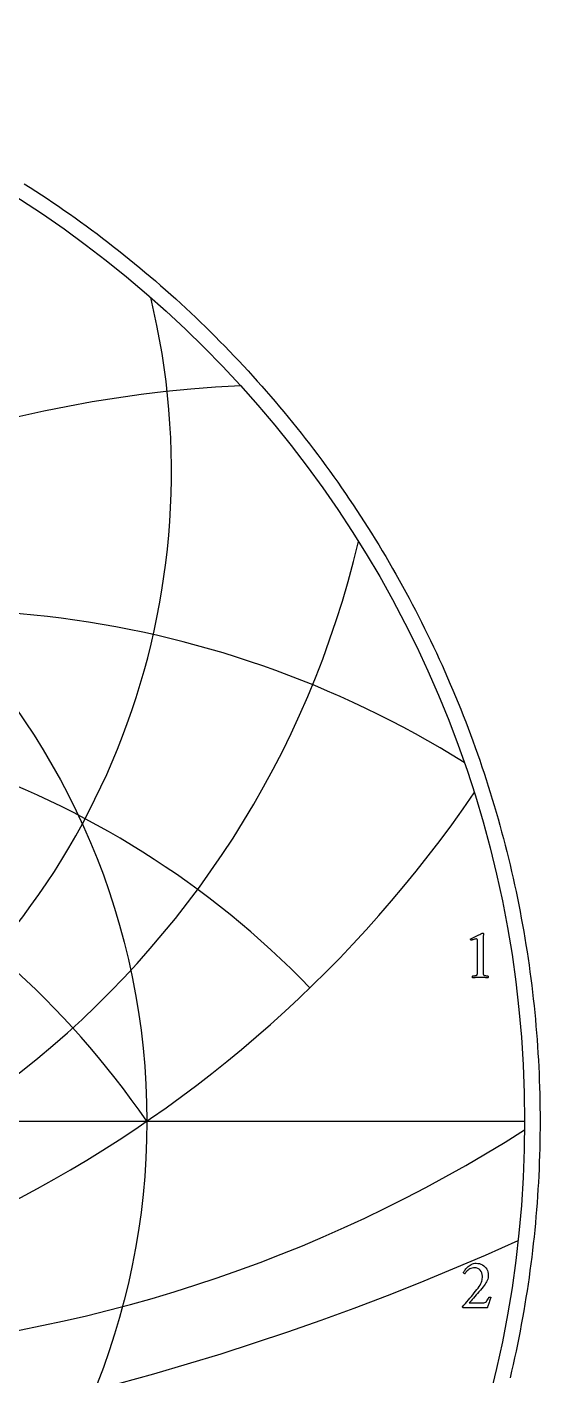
# Model space of a CAD drawing. Header units: millimetres. Extents: x -32.4 to 32.4, y -32.4 to 33.4.
# Drawn here: x 17.39 to 32.35, y -7.4 to 31.9 of the extents above; entities that cross this region are included whole.
import ezdxf

# ---------------------------------------------------------------- set-up
doc = ezdxf.new("R2010")
doc.units = ezdxf.units.MM
for name, color, linetype in [('CUT_OUTER', 1, 'Continuous'), ('ENGRAVE', 7, 'Continuous'), ('ENGRAVE_FINE', 8, 'Continuous'), ('TEXT', 5, 'Continuous')]:
    doc.layers.add(name, color=color, linetype=linetype)

msp = doc.modelspace()

# ---------------------------------------------------------------- linework, layer by layer
at = {"layer": 'CUT_OUTER'}
msp.add_lwpolyline([(17.3072, 27.331), (17.4745, 27.2243), (17.6413, 27.1166), (17.8073, 27.0078), (17.9727, 26.898), (18.1374, 26.7873), (18.3014, 26.6755), (18.4648, 26.5627), (18.6274, 26.4489), (18.7893, 26.3341), (18.9506, 26.2183), (19.1111, 26.1015), (19.2709, 25.9838), (19.4299, 25.865), (19.5883, 25.7453), (19.7459, 25.6246), (19.9027, 25.503), (20.0589, 25.3804), (20.2142, 25.2568), (20.3688, 25.1323), (20.5226, 25.0069), (20.6757, 24.8805), (20.828, 24.7532), (20.9794, 24.6249), (21.1301, 24.4957), (21.28, 24.3656), (21.4292, 24.2346), (21.5774, 24.1026), (21.7249, 23.9698), (21.8716, 23.836), (22.0174, 23.7014), (22.1625, 23.5658), (22.3066, 23.4294), (22.45, 23.2921), (22.5925, 23.1539), (22.7341, 23.0148), (22.8749, 22.8749), (23.0148, 22.7341), (23.1539, 22.5925), (23.2921, 22.45), (23.4294, 22.3066), (23.5658, 22.1625), (23.7014, 22.0174), (23.836, 21.8716), (23.9698, 21.7249), (24.1026, 21.5774), (24.2346, 21.4292), (24.3656, 21.28), (24.4957, 21.1301), (24.6249, 20.9794), (24.7532, 20.828), (24.8805, 20.6757), (25.0069, 20.5226), (25.1323, 20.3688), (25.2568, 20.2142), (25.3804, 20.0589), (25.503, 19.9027), (25.6246, 19.7459), (25.7453, 19.5883), (25.865, 19.4299), (25.9838, 19.2709), (26.1015, 19.1111), (26.2183, 18.9506), (26.3341, 18.7893), (26.4489, 18.6274), (26.5627, 18.4648), (26.6755, 18.3014), (26.7873, 18.1374), (26.898, 17.9727), (27.0078, 17.8073), (27.1166, 17.6413), (27.2243, 17.4745), (27.331, 17.3072), (27.4367, 17.1391), (27.5413, 16.9705), (27.645, 16.8012), (27.7475, 16.6312), (27.849, 16.4607), (27.9495, 16.2895), (28.0489, 16.1177), (28.1473, 15.9453), (28.2446, 15.7722), (28.3409, 15.5986), (28.436, 15.4245), (28.5302, 15.2497), (28.6232, 15.0743), (28.7151, 14.8984), (28.806, 14.722), (28.8958, 14.5449), (28.9845, 14.3674), (29.0721, 14.1892), (29.1586, 14.0106), (29.2441, 13.8314), (29.3284, 13.6517), (29.4116, 13.4715), (29.4937, 13.2908), (29.5747, 13.1096), (29.6546, 12.9278), (29.7333, 12.7456), (29.811, 12.563), (29.8875, 12.3798), (29.9629, 12.1962), (30.0372, 12.0121), (30.1103, 11.8276), (30.1823, 11.6426), (30.2532, 11.4572), (30.3229, 11.2713), (30.3915, 11.0851), (30.459, 10.8984), (30.5252, 10.7113), (30.5904, 10.5238), (30.6544, 10.3359), (30.7172, 10.1476), (30.7789, 9.9589), (30.8395, 9.7699), (30.8988, 9.5805), (30.957, 9.3907), (31.0141, 9.2006), (31.0699, 9.0101), (31.1246, 8.8193), (31.1782, 8.6282), (31.2305, 8.4367), (31.2817, 8.2449), (31.3317, 8.0528), (31.3805, 7.8604), (31.4282, 7.6677), (31.4746, 7.4747), (31.5199, 7.2815), (31.564, 7.0879), (31.6069, 6.8941), (31.6486, 6.7001), (31.6891, 6.5057), (31.7284, 6.3112), (31.7665, 6.1164), (31.8035, 5.9213), (31.8392, 5.7261), (31.8737, 5.5306), (31.9071, 5.3349), (31.9392, 5.1391), (31.9701, 4.943), (31.9999, 4.7467), (32.0284, 4.5503), (32.0557, 4.3537), (32.0818, 4.1569), (32.1067, 3.96), (32.1304, 3.7629), (32.1529, 3.5657), (32.1742, 3.3683), (32.1942, 3.1709), (32.2131, 2.9733), (32.2307, 2.7755), (32.2471, 2.5777), (32.2623, 2.3798), (32.2763, 2.1818), (32.2891, 1.9837), (32.3007, 1.7856), (32.311, 1.5873), (32.3202, 1.3891), (32.3281, 1.1907), (32.3348, 0.9923), (32.3403, 0.7939), (32.3445, 0.5955), (32.3476, 0.397), (32.3494, 0.1985), (32.35, 0), (32.3494, -0.1985), (32.3476, -0.397), (32.3445, -0.5955), (32.3403, -0.7939), (32.3348, -0.9923), (32.3281, -1.1907), (32.3202, -1.3891), (32.311, -1.5873), (32.3007, -1.7856), (32.2891, -1.9837), (32.2763, -2.1818), (32.2623, -2.3798), (32.2471, -2.5777), (32.2307, -2.7755), (32.2131, -2.9733), (32.1942, -3.1709), (32.1742, -3.3683), (32.1529, -3.5657), (32.1304, -3.7629), (32.1067, -3.96), (32.0818, -4.1569), (32.0557, -4.3537), (32.0284, -4.5503), (31.9999, -4.7467), (31.9701, -4.943), (31.9392, -5.1391), (31.9071, -5.3349), (31.8737, -5.5306), (31.8392, -5.7261), (31.8035, -5.9213), (31.7665, -6.1164), (31.7284, -6.3112), (31.6891, -6.5057), (31.6486, -6.7001), (31.6069, -6.8941), (31.564, -7.0879), (31.5199, -7.2815), (31.4746, -7.4747)], dxfattribs=at)
at = {"layer": 'ENGRAVE'}
msp.add_lwpolyline([(-31.9, 0), (31.9, 0)], dxfattribs=at)
for radius in [31.9, 20.8814]:
    msp.add_circle((0, 0), radius, dxfattribs=at)
for centre, radius, start, end in [((0, 18.9436), 21.6001, 166.41795, 13.58205), ((0, 23.2536), 27.7874, 193.20712, 346.79288), ((0, -14.3514), 25.3376, 34.5, 145.5), ((0, -14.3514), 25.3376, 34.5, 145.5), ((0, 30.3826), 36.8665, 214.36875, 325.63125), ((9.3916, 35.0498), 41.8656, 273.42248, 302.52125)]:
    msp.add_arc(centre, radius, start, end, dxfattribs=at)
at = {"layer": 'ENGRAVE_FINE'}
for centre, radius, start, end in [((25.3376, -14.3514), 35.8328, 92.74678, 165.34208), ((25.3376, -14.3514), 35.8328, 92.74678, 165.34208), ((14.6287, -14.3514), 29.2574, 57.98966, 159.67286), ((14.6287, -14.3514), 29.2574, 57.98966, 159.67286), ((6.7892, -14.3514), 26.2314, 44.06264, 153.19699), ((6.7892, -14.3514), 26.2314, 44.06264, 153.19699), ((0, 66.8595), 77.157, 245.733951, 294.266049)]:
    msp.add_arc(centre, radius, start, end, dxfattribs=at)
at = {"layer": 'TEXT'}
for points in [[(30.5269, 4.4211), (30.5269, 5.2396), (30.5263, 5.2597), (30.5246, 5.2764), (30.5216, 5.2898), (30.5176, 5.2997), (30.5121, 5.307), (30.5049, 5.3122), (30.496, 5.3153), (30.4854, 5.3163), (30.4725, 5.3153), (30.4564, 5.3124), (30.4373, 5.3076), (30.415, 5.3008), (30.3926, 5.2933), (30.373, 5.2865), (30.3563, 5.2804), (30.3425, 5.2749), (30.3343, 5.2825), (30.3285, 5.2909), (30.325, 5.3001), (30.3238, 5.3101), (30.3238, 5.3102), (30.3238, 5.3106), (30.3238, 5.3113), (30.3238, 5.3122), (30.3241, 5.3159), (30.3248, 5.3189), (30.3261, 5.3211), (30.3279, 5.3225), (30.3692, 5.3412), (30.4101, 5.3601), (30.4505, 5.3791), (30.4906, 5.3982), (30.5288, 5.4165), (30.5637, 5.4331), (30.5951, 5.4481), (30.6232, 5.4614), (30.6465, 5.4723), (30.6634, 5.48), (30.6739, 5.4847), (30.6782, 5.4862), (30.6823, 5.4862), (30.6871, 5.4855), (30.6911, 5.4831), (30.6943, 5.4792), (30.6968, 5.4738), (30.6988, 5.4678), (30.7004, 5.4624), (30.7019, 5.4575), (30.703, 5.4531), (30.7025, 5.4499), (30.701, 5.4404), (30.6984, 5.4245), (30.6947, 5.4023), (30.6911, 5.3743), (30.6885, 5.3409), (30.687, 5.3023), (30.6864, 5.2583), (30.6864, 4.4211), (30.6865, 4.3987), (30.6867, 4.3771), (30.687, 4.3562), (30.6875, 4.3361), (30.6885, 4.3174), (30.6903, 4.3004), (30.6931, 4.2852), (30.6968, 4.2719), (30.7003, 4.2668), (30.7067, 4.2621), (30.7158, 4.2575), (30.7279, 4.2532), (30.7416, 4.2494), (30.7556, 4.2463), (30.7701, 4.2437), (30.7849, 4.2418), (30.7988, 4.2405), (30.8105, 4.2395), (30.82, 4.2389), (30.8274, 4.2387), (30.8301, 4.2338), (30.8323, 4.2273), (30.8338, 4.2193), (30.8346, 4.2097), (30.8345, 4.2001), (30.8333, 4.1921), (30.8309, 4.1856), (30.8274, 4.1807), (30.7969, 4.1827), (30.7678, 4.1846), (30.7399, 4.1864), (30.7134, 4.188), (30.687, 4.1893), (30.6595, 4.1903), (30.631, 4.1909), (30.6015, 4.1911), (30.5731, 4.1909), (30.5461, 4.1903), (30.5203, 4.1893), (30.4958, 4.188), (30.4711, 4.1864), (30.4445, 4.1846), (30.4161, 4.1827), (30.386, 4.1807), (30.3824, 4.1856), (30.38, 4.1921), (30.3788, 4.2001), (30.3787, 4.2097), (30.3796, 4.2193), (30.381, 4.2273), (30.3832, 4.2338), (30.386, 4.2387), (30.3933, 4.2389), (30.4028, 4.2395), (30.4145, 4.2405), (30.4285, 4.2418), (30.4433, 4.2437), (30.4577, 4.2463), (30.4718, 4.2494), (30.4854, 4.2532), (30.4974, 4.2575), (30.5062, 4.2621), (30.5119, 4.2668), (30.5145, 4.2719), (30.5182, 4.2852), (30.5212, 4.3004), (30.5234, 4.3174), (30.5248, 4.3361), (30.5257, 4.3562), (30.5264, 4.3771), (30.5268, 4.3987), (30.5269, 4.4211)], [(30.9195, -5.1357), (30.909, -5.1614), (30.8983, -5.1888), (30.8873, -5.2178), (30.876, -5.2486), (30.8649, -5.2796), (30.8542, -5.3095), (30.8441, -5.3382), (30.8346, -5.3657), (30.826, -5.3904), (30.819, -5.4108), (30.8136, -5.4267), (30.8097, -5.4382), (30.1093, -5.4382), (30.1061, -5.4358), (30.1028, -5.4328), (30.0994, -5.4291), (30.0958, -5.4247), (30.0926, -5.4203), (30.0904, -5.4162), (30.089, -5.4125), (30.0885, -5.4092), (30.1313, -5.361), (30.1745, -5.3118), (30.2183, -5.2616), (30.2626, -5.2103), (30.3066, -5.1586), (30.3496, -5.1072), (30.3916, -5.056), (30.4325, -5.0051), (30.4715, -4.9554), (30.5077, -4.9077), (30.5409, -4.8621), (30.5714, -4.8186), (30.5997, -4.7744), (30.6224, -4.7331), (30.6396, -4.6947), (30.6512, -4.659), (30.6589, -4.6245), (30.6644, -4.5891), (30.6677, -4.553), (30.6688, -4.5161), (30.6648, -4.4663), (30.653, -4.4207), (30.6332, -4.3793), (30.6056, -4.342), (30.5718, -4.3112), (30.5338, -4.2891), (30.4915, -4.2759), (30.445, -4.2715), (30.4059, -4.2737), (30.3693, -4.2803), (30.3354, -4.2913), (30.3041, -4.3068), (30.2754, -4.3248), (30.2497, -4.3435), (30.2267, -4.3631), (30.2067, -4.3834), (30.1896, -4.4029), (30.1756, -4.4197), (30.1647, -4.4339), (30.1569, -4.4456), (30.1506, -4.4448), (30.1442, -4.4422), (30.1377, -4.438), (30.131, -4.4321), (30.1251, -4.4259), (30.1209, -4.4205), (30.1184, -4.416), (30.1176, -4.4124), (30.122, -4.4015), (30.1292, -4.3873), (30.1391, -4.3699), (30.1517, -4.3492), (30.1671, -4.3267), (30.1852, -4.3037), (30.2059, -4.2801), (30.2295, -4.256), (30.2553, -4.2325), (30.2831, -4.2109), (30.3128, -4.1911), (30.3445, -4.1731), (30.3781, -4.1581), (30.4136, -4.1475), (30.4511, -4.141), (30.4906, -4.1389), (30.5382, -4.142), (30.5835, -4.1511), (30.6267, -4.1663), (30.6677, -4.1876), (30.7056, -4.2137), (30.7392, -4.2433), (30.7688, -4.2764), (30.7941, -4.313), (30.8145, -4.352), (30.8291, -4.3922), (30.8379, -4.4338), (30.8408, -4.4767), (30.8388, -4.5196), (30.833, -4.5611), (30.8233, -4.6014), (30.8097, -4.6404), (30.7927, -4.6781), (30.7729, -4.7145), (30.7502, -4.7496), (30.7247, -4.7834), (30.6885, -4.8276), (30.6504, -4.8733), (30.6103, -4.9203), (30.5683, -4.9688), (30.5258, -5.0173), (30.4846, -5.0642), (30.4445, -5.1095), (30.4056, -5.1533), (30.3692, -5.1941), (30.3367, -5.2307), (30.3081, -5.263), (30.2833, -5.2911), (30.6853, -5.2911), (30.714, -5.2887), (30.74, -5.2815), (30.7633, -5.2695), (30.7838, -5.2527), (30.8026, -5.2311), (30.8208, -5.2043), (30.8384, -5.1725), (30.8553, -5.1357), (30.8583, -5.1302), (30.863, -5.1263), (30.8697, -5.124), (30.8781, -5.1232), (30.8817, -5.1235), (30.8864, -5.1243), (30.8921, -5.1256), (30.8988, -5.1274), (30.9055, -5.1294), (30.9112, -5.1315), (30.9159, -5.1336), (30.9195, -5.1357)]]:
    msp.add_lwpolyline(points, close=True, dxfattribs=at)

doc.saveas('drawing.dxf')
